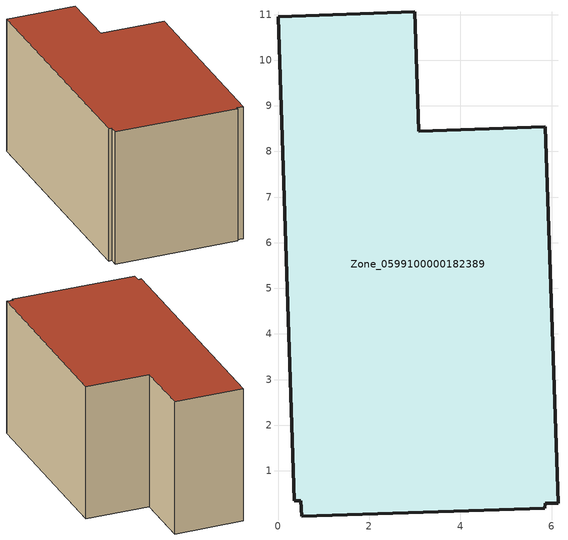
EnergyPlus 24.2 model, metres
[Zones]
Zone_0599100000182389
 floor ground (C_G): 5.85,0.18 0.52,0.01 0.5,0.34 0.36,0.35 0,10.95 3,11.06 3.09,8.44 5.86,8.54 6.14,0.28 5.85,0.29 z0
 wall outside (C_F): 3.09,8.44 3,11.06 0,10.95 0.36,0.35 0.5,0.34 0.52,0.01 5.85,0.18 5.85,0.29 6.14,0.28 5.86,8.54 3.09,8.44 z0:5.97
 roof outside (C_R): 5.85,0.29 6.14,0.28 5.86,8.54 3.09,8.44 3,11.06 0,10.95 0.36,0.35 0.5,0.34 0.52,0.01 5.85,0.18 z5.97
[BUILDING]
Pand.0599100000182389: North Axis=0; Terrain=City; Loads Convergence Tolerance Value=0.04; Temperature Convergence Tolerance Value=0.4; Solar Distribution=FullExterior; Maximum Number of Warmup Days=25; Minimum Number of Warmup Days=1
[Site:Location]
Rotterdam.The.Hague.AP_ZH_NLD Design_Conditions: Latitude=51.96; Longitude=4.45; Time Zone=1; Elevation=-4.5
[SITE:GROUNDTEMPERATURE:BUILDINGSURFACE]
18, 18, 18, 18, 18, 18, 18, 18, 18, 18, 18, 18
[MATERIAL] Thermal Absorptance=0.9; Solar Absorptance=0.7; Visible Absorptance=0.7
Name | Roughness | Thickness | Conductivity | Density | Specific Heat
G.D.1965 | MediumSmooth | 0.15 | 1 | 540 | 1210
F.D.1965 | Rough | 0.3 | 0.857143 | 1920 | 840
R.D.1965 | MediumRough | 0.2 | 0.08 | 1500 | 1000
[CONSTRUCTION]
C_G: G.D.1965
C_F: F.D.1965
C_R: R.D.1965
[ZONE]
Zone_0599100000182389: Type=1; Multiplier=1; Ceiling Height=Autocalculate; Volume=Autocalculate; Floor Area=autocalculate; Part of Total Floor Area=Yes
[ZONEINFILTRATION:DESIGNFLOWRATE]
Infil_Zone_0599100000182389: Zone or ZoneList or Space or SpaceList=Zone_0599100000182389; Schedule=AlwaysOn; Design Flow Rate Calculation Method=Flow/Area; Flow Rate per Floor Area=0.0042; Constant Term Coefficient=1; Temperature Term Coefficient=0; Velocity Term Coefficient=0; Velocity Squared Term Coefficient=0
[HVACTEMPLATE:ZONE:IDEALLOADSAIRSYSTEM]
Zone_0599100000182389: Maximum Heating Supply Air Temperature=50; Minimum Cooling Supply Air Temperature=13; Maximum Heating Supply Air Humidity Ratio=0.0156; Minimum Cooling Supply Air Humidity Ratio=0.0077; Heating Limit=NoLimit; Cooling Limit=NoLimit; Dehumidification Control Type=ConstantSensibleHeatRatio; Cooling Sensible Heat Ratio=0.7; Dehumidification Setpoint=60; Humidification Control Type=None; Humidification Setpoint=30; Outdoor Air Method=None; Outdoor Air Flow Rate per Person=0.00944; Outdoor Air Flow Rate per Zone Floor Area=0; Outdoor Air Flow Rate per Zone=0; Demand Controlled Ventilation Type=None; Outdoor Air Economizer Type=NoEconomizer; Heat Recovery Type=None; Sensible Heat Recovery Effectiveness=0.7; Latent Heat Recovery Effectiveness=0.65
[ZONECONTROL:THERMOSTAT]
ThermostatControl_Zone_0599100000182389: Zone or ZoneList=Zone_0599100000182389; Control Type Schedule=DualSetpointControlType; Control 1=Thermostat_Zone_0599100000182389; Temperature Difference Between Cutout And Setpoint=0
[THERMOSTATSETPOINT:DUALSETPOINT]
Thermostat_Zone_0599100000182389: Heating Setpoint Temperature Schedule=HeatingSetpoint_Zone_0599100000182389; Cooling Setpoint Temperature Schedule=CoolingSetpoint_Zone_0599100000182389
[SCHEDULE:COMPACT]
HeatingSetpoint_Zone_0599100000182389: Through: 12/31, For: AllDays, Until: 24:00, 21
CoolingSetpoint_Zone_0599100000182389: Through: 12/31, For: AllDays, Until: 24:00, 24
DualSetpointControlType: Through: 12/31, For: AllDays, Until: 24:00, 4
AlwaysOn: Through: 12/31, For: AllDays, Until: 24:00, 1
